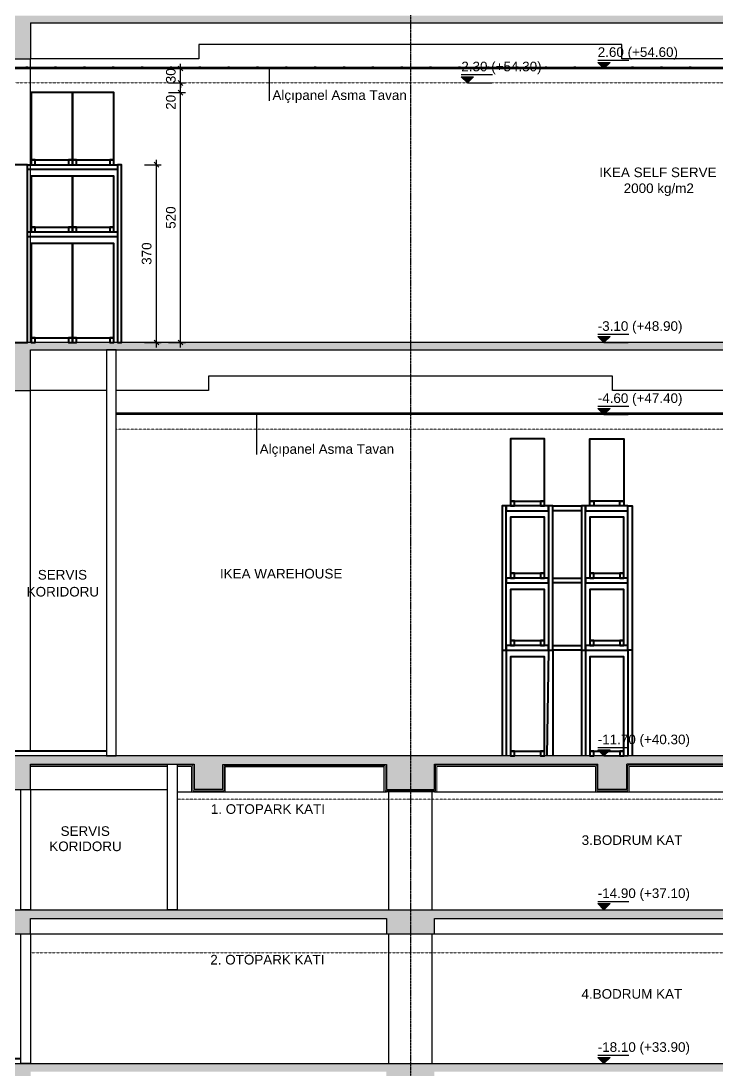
# Model space of a CAD drawing. Header units: centimetres. Extents: x -678439 to 71514, y -426864 to 8594.
# Drawn here: x 62546 to 63993, y 3387 to 5569 of the extents above; entities that cross this region are included whole.
import ezdxf

# ---------------------------------------------------------------- set-up
doc = ezdxf.new("R2010")
doc.units = ezdxf.units.CM
doc.header["$LTSCALE"] = 0.01
doc.header["$MEASUREMENT"] = 0
doc.header["$PDMODE"] = 3
for name, pattern in [('$0$CENTER', [50.8, 31.75, -6.35, 6.35, -6.35]), ('HIDDEN', [9.525, 6.35, -3.175]), ('K5LT_AXLED', [19.5, 15, -1.5, 1.5, -1.5])]:
    doc.linetypes.add(name, pattern=pattern)
doc.layers.get('0').update_dxf_attribs({"lineweight": 0})
doc.layers.get('DefPoints').update_dxf_attribs({"color": 200})
for name, color, linetype in [('$0$V-0_Axis', 8, '$0$CENTER'), ('AR-02', 152, 'Continuous'), ('METAL', 122, 'Continuous'), ('V-0_Dimension', 1, 'Continuous'), ('V-0_Elevation_015', 103, 'Continuous'), ('V-0_Hatch_Concrete', 252, 'Continuous'), ('V-0_Notation_Level_500', 2, 'Continuous'), ('V-0_Text_Tr', 7, 'Continuous'), ('V-2_Column', 160, 'Continuous'), ('V-2_Wall', 4, 'Continuous'), ('V-3_Ceiling_Suspended', 202, 'Continuous')]:
    doc.layers.add(name, color=color, linetype=linetype)
for name, color, linetype, lineweight in [('AG-Insulation_Heat_Rockwool', 95, 'BATTING', 13), ('AR-HIDDEN', 9, 'HIDDEN', 18), ('kaplama', 30, 'Continuous', 40), ('RACKING', 157, 'Continuous', 40)]:
    doc.layers.add(name, color=color, linetype=linetype, lineweight=lineweight)
doc.styles.add('VIVA_100', font='arial.ttf', dxfattribs={"height": 20})
doc.linetypes.add('BATTING', pattern='A,0.0001,-0.1,[134,ltypeshp.shx,S=0.1,R=0,X=-0.1,Y=0],-0.2,[134,ltypeshp.shx,S=0.1,R=180,X=0.1,Y=0],-0.1', length=0.4001)
doc.dimstyles.new('VIVA_100', dxfattribs={"dimscale": 10, "dimtxt": 25, "dimasz": 1, "dimexe": 1, "dimexo": 1, "dimgap": 1, "dimtad": 1, "dimdec": 0, "dimzin": 3, "dimdsep": 46, "dimtxsty": 'VIVA_100', "dimblk": 'OBLIQUE', "dimcen": 0, "dimdle": 1, "dimclrd": 256, "dimclre": 256, "dimclrt": 256, "dimadec": 1, "dimazin": 0, "dimtfac": 0.75, "dimtdec": 0, "dimtix": 1, "dimtmove": 2, "dimatfit": 2, "dimldrblk": 'DOT', "dimfxlon": 1, "dimfrac": 1, "dimtolj": 1, "dimtzin": 0, "dimlwd": -1, "dimlwe": -1, "dimarcsym": 0})

# ---------------------------------------------------------------- blocks, each defined once
blk = doc.blocks.new('_OBLIQUE')
at = {"color": 0, "linetype": 'ByBlock'}
blk.add_line((-0.5, -0.5), (0.5, 0.5), dxfattribs=at)
blk = doc.blocks.new('*D180')
at = {"layer": 'DefPoints', "color": 0, "transparency": 16777216}
for p in [(62755.4, 5270), (62827.4, 5270), (62755.4, 4900)]:
    blk.add_point(p, dxfattribs=at)
at = {"layer": 'V-0_Dimension', "transparency": 16777216}
for p, q in [((62802.4, 5270), (62837.4, 5270)), ((62827.4, 4890), (62827.4, 5280)), ((62802.4, 4900), (62837.4, 4900))]:
    blk.add_line(p, q, dxfattribs=at)
at = {"layer": 'V-0_Dimension', "transparency": 16777216, "xscale": 10, "yscale": 10, "zscale": 10}
for p, rotation in [((62827.4, 5270), 90), ((62827.4, 4900), 270)]:
    blk.add_blockref('_OBLIQUE', p, dxfattribs=dict(at, rotation=rotation))
at = {"layer": 'V-0_Dimension', "transparency": 16777216, "insert": (62807.2, 5085), "char_height": 20, "attachment_point": 5, "rotation": 90, "style": 'VIVA_100'}
blk.add_mtext('\\A1;370 ', dxfattribs=at)
blk = doc.blocks.new('_DOT')
blk.add_line((-0.5, 0), (-1, 0))
at = {"const_width": 0.5}
blk.add_lwpolyline([(-0.25, 0, 1), (0.25, 0, 1)], format="xyb", close=True, dxfattribs=at)
blk = doc.blocks.new('*D181')
at = {"layer": 'DefPoints', "color": 0, "transparency": 16777216}
for p in [(62688.9, 5420), (62877.6, 5420), (62712.8, 4900)]:
    blk.add_point(p, dxfattribs=at)
at = {"layer": 'V-0_Dimension', "transparency": 16777216}
for p, q in [((62852.6, 5420), (62887.6, 5420)), ((62877.6, 4890), (62877.6, 5430)), ((62852.6, 4900), (62887.6, 4900))]:
    blk.add_line(p, q, dxfattribs=at)
at = {"layer": 'V-0_Dimension', "transparency": 16777216, "xscale": 10, "yscale": 10, "zscale": 10}
for p, rotation in [((62877.6, 5420), 90), ((62877.6, 4900), 270)]:
    blk.add_blockref('_OBLIQUE', p, dxfattribs=dict(at, rotation=rotation))
at = {"layer": 'V-0_Dimension', "transparency": 16777216, "insert": (62857.4, 5160), "char_height": 20, "attachment_point": 5, "rotation": 90, "style": 'VIVA_100'}
blk.add_mtext('\\A1;520 ', dxfattribs=at)
blk = doc.blocks.new('RAF1')
at = {"layer": 'RACKING', "color": 7, "ltscale": 0.3}
for points in [[(-14.82, -1.064), (-14.11, -1.064), (-14.11, 0.336), (-14.82, 0.336)], [(-14.11, -1.064), (-13.4, -1.064), (-13.4, 0.336), (-14.11, 0.336)], [(-13.4, -1.064), (-12.69, -1.064), (-12.69, 0.336), (-13.4, 0.336)], [(-12.69, -1.064), (-11.98, -1.064), (-11.98, 0.336), (-12.69, 0.336)], [(-11.87, -1.064), (-11.16, -1.064), (-11.16, 0.336), (-11.87, 0.336)], [(-11.16, -1.064), (-10.45, -1.064), (-10.45, 0.336), (-11.16, 0.336)], [(-10.45, -1.064), (-9.74, -1.064), (-9.74, 0.336), (-10.45, 0.336)], [(-9.74, -1.064), (-9.03, -1.064), (-9.03, 0.336), (-9.74, 0.336)], [(-8.82, -1.064), (-8.11, -1.064), (-8.11, 0.336), (-8.82, 0.336)], [(-8.11, -1.064), (-7.4, -1.064), (-7.4, 0.336), (-8.11, 0.336)], [(-7.4, -1.064), (-6.69, -1.064), (-6.69, 0.336), (-7.4, 0.336)], [(-6.69, -1.064), (-5.98, -1.064), (-5.98, 0.336), (-6.69, 0.336)], [(-5.82, -1.064), (-5.11, -1.064), (-5.11, 0.336), (-5.82, 0.336)], [(-5.11, -1.064), (-4.4, -1.064), (-4.4, 0.336), (-5.11, 0.336)], [(-4.4, -1.064), (-3.69, -1.064), (-3.69, 0.336), (-4.4, 0.336)], [(-3.69, -1.064), (-2.98, -1.064), (-2.98, 0.336), (-3.69, 0.336)], [(-1.72, -1.064), (-0.86, -1.064), (-0.86, 0.336), (-1.72, 0.336)], [(-0.86, -1.064), (0, -1.064), (0, 0.336), (-0.86, 0.336)], [(-14.735, -1.064), (-14.82, -1.064), (-14.82, -1.164), (-14.735, -1.164)], [(-14.11, -1.064), (-14.195, -1.064), (-14.195, -1.164), (-14.11, -1.164)], [(-14.025, -1.064), (-14.11, -1.064), (-14.11, -1.164), (-14.025, -1.164)], [(-13.4, -1.064), (-13.485, -1.064), (-13.485, -1.164), (-13.4, -1.164)], [(-13.315, -1.064), (-13.4, -1.064), (-13.4, -1.164), (-13.315, -1.164)], [(-12.69, -1.064), (-12.775, -1.064), (-12.775, -1.164), (-12.69, -1.164)], [(-12.605, -1.064), (-12.69, -1.064), (-12.69, -1.164), (-12.605, -1.164)], [(-11.98, -1.064), (-12.065, -1.064), (-12.065, -1.164), (-11.98, -1.164)], [(-11.785, -1.064), (-11.87, -1.064), (-11.87, -1.164), (-11.785, -1.164)], [(-11.16, -1.064), (-11.245, -1.064), (-11.245, -1.164), (-11.16, -1.164)], [(-11.075, -1.064), (-11.16, -1.064), (-11.16, -1.164), (-11.075, -1.164)], [(-10.45, -1.064), (-10.535, -1.064), (-10.535, -1.164), (-10.45, -1.164)], [(-10.365, -1.064), (-10.45, -1.064), (-10.45, -1.164), (-10.365, -1.164)], [(-9.74, -1.064), (-9.825, -1.064), (-9.825, -1.164), (-9.74, -1.164)], [(-9.655, -1.064), (-9.74, -1.064), (-9.74, -1.164), (-9.655, -1.164)], [(-9.03, -1.064), (-9.115, -1.064), (-9.115, -1.164), (-9.03, -1.164)], [(-8.735, -1.064), (-8.82, -1.064), (-8.82, -1.164), (-8.735, -1.164)], [(-8.11, -1.064), (-8.195, -1.064), (-8.195, -1.164), (-8.11, -1.164)], [(-8.025, -1.064), (-8.11, -1.064), (-8.11, -1.164), (-8.025, -1.164)], [(-7.4, -1.064), (-7.485, -1.064), (-7.485, -1.164), (-7.4, -1.164)], [(-7.315, -1.064), (-7.4, -1.064), (-7.4, -1.164), (-7.315, -1.164)], [(-6.69, -1.064), (-6.775, -1.064), (-6.775, -1.164), (-6.69, -1.164)], [(-6.605, -1.064), (-6.69, -1.064), (-6.69, -1.164), (-6.605, -1.164)], [(-5.98, -1.064), (-6.065, -1.064), (-6.065, -1.164), (-5.98, -1.164)], [(-5.735, -1.064), (-5.82, -1.064), (-5.82, -1.164), (-5.735, -1.164)], [(-5.11, -1.064), (-5.195, -1.064), (-5.195, -1.164), (-5.11, -1.164)], [(-5.025, -1.064), (-5.11, -1.064), (-5.11, -1.164), (-5.025, -1.164)], [(-4.4, -1.064), (-4.485, -1.064), (-4.485, -1.164), (-4.4, -1.164)], [(-4.315, -1.064), (-4.4, -1.064), (-4.4, -1.164), (-4.315, -1.164)], [(-3.69, -1.064), (-3.775, -1.064), (-3.775, -1.164), (-3.69, -1.164)], [(-3.605, -1.064), (-3.69, -1.064), (-3.69, -1.164), (-3.605, -1.164)], [(-2.98, -1.064), (-3.065, -1.064), (-3.065, -1.164), (-2.98, -1.164)], [(-1.635, -1.064), (-1.72, -1.064), (-1.72, -1.164), (-1.635, -1.164)], [(-0.86, -1.064), (-0.945, -1.064), (-0.945, -1.164), (-0.86, -1.164)], [(-0.775, -1.064), (-0.86, -1.064), (-0.86, -1.164), (-0.775, -1.164)], [(0, -1.064), (-0.085, -1.064), (-0.085, -1.164), (0, -1.164)], [(-14.82, -2.464), (-14.11, -2.464), (-14.11, -1.4), (-14.82, -1.4)], [(-14.11, -2.464), (-13.4, -2.464), (-13.4, -1.4), (-14.11, -1.4)], [(-13.4, -2.464), (-12.69, -2.464), (-12.69, -1.4), (-13.4, -1.4)], [(-12.69, -2.464), (-11.98, -2.464), (-11.98, -1.4), (-12.69, -1.4)], [(-11.87, -2.464), (-11.16, -2.464), (-11.16, -1.4), (-11.87, -1.4)], [(-11.16, -2.464), (-10.45, -2.464), (-10.45, -1.4), (-11.16, -1.4)], [(-10.45, -2.464), (-9.74, -2.464), (-9.74, -1.4), (-10.45, -1.4)], [(-9.74, -2.464), (-9.03, -2.464), (-9.03, -1.4), (-9.74, -1.4)], [(-8.82, -2.464), (-8.11, -2.464), (-8.11, -1.4), (-8.82, -1.4)], [(-8.11, -2.464), (-7.4, -2.464), (-7.4, -1.4), (-8.11, -1.4)], [(-7.4, -2.464), (-6.69, -2.464), (-6.69, -1.4), (-7.4, -1.4)], [(-6.69, -2.464), (-5.98, -2.464), (-5.98, -1.4), (-6.69, -1.4)], [(-5.82, -2.464), (-5.11, -2.464), (-5.11, -1.4), (-5.82, -1.4)], [(-5.11, -2.464), (-4.4, -2.464), (-4.4, -1.4), (-5.11, -1.4)], [(-4.4, -2.464), (-3.69, -2.464), (-3.69, -1.4), (-4.4, -1.4)], [(-3.69, -2.464), (-2.98, -2.464), (-2.98, -1.4), (-3.69, -1.4)], [(-1.72, -2.464), (-0.86, -2.464), (-0.86, -1.4), (-1.72, -1.4)], [(-0.86, -2.464), (0, -2.464), (0, -1.4), (-0.86, -1.4)], [(-14.735, -2.464), (-14.82, -2.464), (-14.82, -2.564), (-14.735, -2.564)], [(-14.11, -2.464), (-14.195, -2.464), (-14.195, -2.564), (-14.11, -2.564)], [(-14.025, -2.464), (-14.11, -2.464), (-14.11, -2.564), (-14.025, -2.564)], [(-13.4, -2.464), (-13.485, -2.464), (-13.485, -2.564), (-13.4, -2.564)], [(-13.315, -2.464), (-13.4, -2.464), (-13.4, -2.564), (-13.315, -2.564)], [(-12.69, -2.464), (-12.775, -2.464), (-12.775, -2.564), (-12.69, -2.564)], [(-12.605, -2.464), (-12.69, -2.464), (-12.69, -2.564), (-12.605, -2.564)], [(-11.98, -2.464), (-12.065, -2.464), (-12.065, -2.564), (-11.98, -2.564)], [(-11.785, -2.464), (-11.87, -2.464), (-11.87, -2.564), (-11.785, -2.564)], [(-11.16, -2.464), (-11.245, -2.464), (-11.245, -2.564), (-11.16, -2.564)], [(-11.075, -2.464), (-11.16, -2.464), (-11.16, -2.564), (-11.075, -2.564)], [(-10.45, -2.464), (-10.535, -2.464), (-10.535, -2.564), (-10.45, -2.564)], [(-10.365, -2.464), (-10.45, -2.464), (-10.45, -2.564), (-10.365, -2.564)], [(-9.74, -2.464), (-9.825, -2.464), (-9.825, -2.564), (-9.74, -2.564)], [(-9.655, -2.464), (-9.74, -2.464), (-9.74, -2.564), (-9.655, -2.564)], [(-9.03, -2.464), (-9.115, -2.464), (-9.115, -2.564), (-9.03, -2.564)], [(-8.735, -2.464), (-8.82, -2.464), (-8.82, -2.564), (-8.735, -2.564)], [(-8.11, -2.464), (-8.195, -2.464), (-8.195, -2.564), (-8.11, -2.564)], [(-8.025, -2.464), (-8.11, -2.464), (-8.11, -2.564), (-8.025, -2.564)], [(-7.4, -2.464), (-7.485, -2.464), (-7.485, -2.564), (-7.4, -2.564)], [(-7.315, -2.464), (-7.4, -2.464), (-7.4, -2.564), (-7.315, -2.564)], [(-6.69, -2.464), (-6.775, -2.464), (-6.775, -2.564), (-6.69, -2.564)], [(-6.605, -2.464), (-6.69, -2.464), (-6.69, -2.564), (-6.605, -2.564)], [(-5.98, -2.464), (-6.065, -2.464), (-6.065, -2.564), (-5.98, -2.564)], [(-5.735, -2.464), (-5.82, -2.464), (-5.82, -2.564), (-5.735, -2.564)], [(-5.11, -2.464), (-5.195, -2.464), (-5.195, -2.564), (-5.11, -2.564)], [(-5.025, -2.464), (-5.11, -2.464), (-5.11, -2.564), (-5.025, -2.564)], [(-4.4, -2.464), (-4.485, -2.464), (-4.485, -2.564), (-4.4, -2.564)], [(-4.315, -2.464), (-4.4, -2.464), (-4.4, -2.564), (-4.315, -2.564)], [(-3.69, -2.464), (-3.775, -2.464), (-3.775, -2.564), (-3.69, -2.564)], [(-3.605, -2.464), (-3.69, -2.464), (-3.69, -2.564), (-3.605, -2.564)], [(-2.98, -2.464), (-3.065, -2.464), (-3.065, -2.564), (-2.98, -2.564)], [(-1.635, -2.464), (-1.72, -2.464), (-1.72, -2.564), (-1.635, -2.564)], [(-0.86, -2.464), (-0.945, -2.464), (-0.945, -2.564), (-0.86, -2.564)], [(-0.775, -2.464), (-0.86, -2.464), (-0.86, -2.564), (-0.775, -2.564)], [(0, -2.464), (-0.085, -2.464), (-0.085, -2.564), (0, -2.564)], [(-14.845, -4.764), (-12.715, -4.764), (-12.715, -2.8), (-14.845, -2.8)], [(-14.135, -4.764), (-13.425, -4.764), (-13.425, -2.8), (-14.135, -2.8)], [(-13.425, -4.764), (-12.715, -4.764), (-12.715, -2.8), (-13.425, -2.8)], [(-12.715, -4.764), (-12.005, -4.764), (-12.005, -2.8), (-12.715, -2.8)], [(-11.845, -4.764), (-9.715, -4.764), (-9.715, -2.8), (-11.845, -2.8)], [(-10.425, -4.764), (-9.715, -4.764), (-9.715, -2.8), (-10.425, -2.8)], [(-9.715, -4.764), (-9.005, -4.764), (-9.005, -2.8), (-9.715, -2.8)], [(-8.845, -4.764), (-6.715, -4.764), (-6.715, -2.8), (-8.845, -2.8)], [(-7.425, -4.764), (-6.715, -4.764), (-6.715, -2.8), (-7.425, -2.8)], [(-6.715, -4.764), (-6.005, -4.764), (-6.005, -2.8), (-6.715, -2.8)], [(-5.845, -4.764), (-3.715, -4.764), (-3.715, -2.8), (-5.845, -2.8)], [(-4.425, -4.764), (-3.715, -4.764), (-3.715, -2.8), (-4.425, -2.8)], [(-3.715, -4.764), (-3.005, -4.764), (-3.005, -2.8), (-3.715, -2.8)], [(-1.72, -4.764), (-0.86, -4.764), (-0.86, -2.8), (-1.72, -2.8)], [(-0.86, -4.764), (0, -4.764), (0, -2.8), (-0.86, -2.8)], [(-14.76, -4.764), (-14.845, -4.764), (-14.845, -4.864), (-14.76, -4.864)], [(-14.135, -4.764), (-14.22, -4.764), (-14.22, -4.864), (-14.135, -4.864)], [(-14.05, -4.764), (-14.135, -4.764), (-14.135, -4.864), (-14.05, -4.864)], [(-13.425, -4.764), (-13.51, -4.764), (-13.51, -4.864), (-13.425, -4.864)], [(-13.34, -4.764), (-13.425, -4.764), (-13.425, -4.864), (-13.34, -4.864)], [(-12.715, -4.764), (-12.8, -4.764), (-12.8, -4.864), (-12.715, -4.864)], [(-12.63, -4.764), (-12.715, -4.764), (-12.715, -4.864), (-12.63, -4.864)], [(-12.005, -4.764), (-12.09, -4.764), (-12.09, -4.864), (-12.005, -4.864)], [(-11.76, -4.764), (-11.845, -4.764), (-11.845, -4.864), (-11.76, -4.864)], [(-10.34, -4.764), (-10.425, -4.764), (-10.425, -4.864), (-10.34, -4.864)], [(-9.715, -4.764), (-9.8, -4.764), (-9.8, -4.864), (-9.715, -4.864)], [(-9.63, -4.764), (-9.715, -4.764), (-9.715, -4.864), (-9.63, -4.864)], [(-9.005, -4.764), (-9.09, -4.764), (-9.09, -4.864), (-9.005, -4.864)], [(-8.76, -4.764), (-8.845, -4.764), (-8.845, -4.864), (-8.76, -4.864)], [(-7.34, -4.764), (-7.425, -4.764), (-7.425, -4.864), (-7.34, -4.864)], [(-6.715, -4.764), (-6.8, -4.764), (-6.8, -4.864), (-6.715, -4.864)], [(-6.63, -4.764), (-6.715, -4.764), (-6.715, -4.864), (-6.63, -4.864)], [(-6.005, -4.764), (-6.09, -4.764), (-6.09, -4.864), (-6.005, -4.864)], [(-5.76, -4.764), (-5.845, -4.764), (-5.845, -4.864), (-5.76, -4.864)], [(-4.34, -4.764), (-4.425, -4.764), (-4.425, -4.864), (-4.34, -4.864)], [(-3.715, -4.764), (-3.8, -4.764), (-3.8, -4.864), (-3.715, -4.864)], [(-3.63, -4.764), (-3.715, -4.764), (-3.715, -4.864), (-3.63, -4.864)], [(-3.005, -4.764), (-3.09, -4.764), (-3.09, -4.864), (-3.005, -4.864)], [(-1.635, -4.764), (-1.72, -4.764), (-1.72, -4.864), (-1.635, -4.864)], [(-0.86, -4.764), (-0.945, -4.764), (-0.945, -4.864), (-0.86, -4.864)], [(-0.775, -4.764), (-0.86, -4.764), (-0.86, -4.864), (-0.775, -4.864)], [(0, -4.764), (-0.085, -4.764), (-0.085, -4.864), (0, -4.864)]]:
    blk.add_lwpolyline(points, close=True, dxfattribs=at)
at = {"layer": 'RACKING', "ltscale": 0.3}
for points in [[(-14.938, -4.864), (-14.853, -4.864), (-14.853, -1.164), (-14.938, -1.164)], [(-14.853, -1.164), (-11.98, -1.164), (-11.98, -1.264), (-14.853, -1.264)], [(-11.98, -4.864), (-11.895, -4.864), (-11.895, -1.164), (-11.98, -1.164)], [(-11.895, -1.164), (-8.98, -1.164), (-8.98, -1.264), (-11.895, -1.264)], [(-8.98, -4.864), (-8.895, -4.864), (-8.895, -1.164), (-8.98, -1.164)], [(-8.895, -1.164), (-5.98, -1.164), (-5.98, -1.264), (-8.895, -1.264)], [(-5.98, -4.864), (-5.895, -4.864), (-5.895, -1.164), (-5.98, -1.164)], [(-5.895, -1.164), (-2.98, -1.164), (-2.98, -1.264), (-5.895, -1.264)], [(-2.98, -4.864), (-1.795, -4.864), (-1.795, -1.164), (-2.98, -1.164)], [(-1.795, -1.164), (0.077, -1.164), (0.077, -1.264), (-1.795, -1.264)], [(0.077, -4.864), (0.162, -4.864), (0.162, -1.164), (0.077, -1.164)], [(-14.853, -2.564), (-11.98, -2.564), (-11.98, -2.664), (-14.853, -2.664)], [(-11.895, -2.564), (-8.98, -2.564), (-8.98, -2.664), (-11.895, -2.664)], [(-8.895, -2.564), (-5.98, -2.564), (-5.98, -2.664), (-8.895, -2.664)], [(-5.895, -2.564), (-2.98, -2.564), (-2.98, -2.664), (-5.895, -2.664)], [(-1.795, -2.564), (0.077, -2.564), (0.077, -2.664), (-1.795, -2.664)]]:
    blk.add_lwpolyline(points, close=True, dxfattribs=at)
blk = doc.blocks.new('RAF')
at = {"layer": 'RACKING', "ltscale": 0.3}
for p, q in [((-2.7, 2.2), (-2.7, 0)), ((-2.615, 2.2), (-2.615, 0)), ((-1.735, 2.2), (-1.773, 0)), ((-1.65, 2.2), (-1.65, 0)), ((-1.05, 2.2), (-1.05, 0)), ((-0.965, 2.2), (-0.965, 0)), ((-0.085, 2.2), (-0.085, 0)), ((0, 2.2), (0, 0))]:
    blk.add_line(p, q, dxfattribs=at)
at = {"layer": 'RACKING', "color": 7, "ltscale": 0.3}
for points in [[(-2.53, 5.3), (-1.82, 5.3), (-1.82, 6.6), (-2.53, 6.6)], [(-0.17, 5.3), (-0.88, 5.3), (-0.88, 6.6), (-0.17, 6.6)], [(-2.445, 5.3), (-2.53, 5.3), (-2.53, 5.2), (-2.445, 5.2)], [(-1.82, 5.3), (-1.905, 5.3), (-1.905, 5.2), (-1.82, 5.2)], [(-0.88, 5.3), (-0.795, 5.3), (-0.795, 5.2), (-0.88, 5.2)], [(-0.255, 5.3), (-0.17, 5.3), (-0.17, 5.2), (-0.255, 5.2)], [(-2.53, 3.8), (-1.82, 3.8), (-1.82, 4.964), (-2.53, 4.964)], [(-0.88, 3.8), (-0.17, 3.8), (-0.17, 4.964), (-0.88, 4.964)], [(-2.445, 3.8), (-2.53, 3.8), (-2.53, 3.7), (-2.445, 3.7)], [(-1.82, 3.8), (-1.905, 3.8), (-1.905, 3.7), (-1.82, 3.7)], [(-0.795, 3.8), (-0.88, 3.8), (-0.88, 3.7), (-0.795, 3.7)], [(-0.17, 3.8), (-0.255, 3.8), (-0.255, 3.7), (-0.17, 3.7)], [(-2.53, 2.4), (-1.82, 2.4), (-1.82, 3.464), (-2.53, 3.464)], [(-0.88, 2.4), (-0.17, 2.4), (-0.17, 3.464), (-0.88, 3.464)], [(-2.445, 2.4), (-2.53, 2.4), (-2.53, 2.3), (-2.445, 2.3)], [(-1.82, 2.4), (-1.905, 2.4), (-1.905, 2.3), (-1.82, 2.3)], [(-0.795, 2.4), (-0.88, 2.4), (-0.88, 2.3), (-0.795, 2.3)], [(-0.17, 2.4), (-0.255, 2.4), (-0.255, 2.3), (-0.17, 2.3)], [(-2.53, 0.1), (-1.82, 0.1), (-1.82, 2.064), (-2.53, 2.064)], [(-0.88, 0.1), (-0.17, 0.1), (-0.17, 2.064), (-0.88, 2.064)], [(-2.445, 0.1), (-2.53, 0.1), (-2.53, 0), (-2.445, 0)], [(-1.82, 0.1), (-1.905, 0.1), (-1.905, 0), (-1.82, 0)], [(-0.795, 0.1), (-0.88, 0.1), (-0.88, 0), (-0.795, 0)], [(-0.17, 0.1), (-0.255, 0.1), (-0.255, 0), (-0.17, 0)]]:
    blk.add_lwpolyline(points, close=True, dxfattribs=at)
at = {"layer": 'RACKING', "ltscale": 0.3}
for points in [[(-2.7, 2.2), (-2.615, 2.2), (-2.615, 5.2), (-2.7, 5.2)], [(-2.615, 5.1), (-1.735, 5.1), (-1.735, 5.2), (-2.615, 5.2)], [(-1.735, 2.2), (-1.65, 2.2), (-1.65, 5.2), (-1.735, 5.2)], [(-1.65, 5.2), (-1.05, 5.2), (-1.05, 5.1), (-1.65, 5.1)], [(-1.05, 2.2), (-0.965, 2.2), (-0.965, 5.2), (-1.05, 5.2)], [(-0.965, 5.1), (-0.085, 5.1), (-0.085, 5.2), (-0.965, 5.2)], [(-0.085, 5.2), (0, 5.2), (0, 2.2), (-0.085, 2.2)], [(-2.615, 3.6), (-1.735, 3.6), (-1.735, 3.7), (-2.615, 3.7)], [(-1.65, 3.7), (-1.05, 3.7), (-1.05, 3.6), (-1.65, 3.6)], [(-0.965, 3.6), (-0.085, 3.6), (-0.085, 3.7), (-0.965, 3.7)], [(-2.615, 2.2), (-1.735, 2.2), (-1.735, 2.3), (-2.615, 2.3)], [(-1.65, 2.3), (-1.05, 2.3), (-1.05, 2.2), (-1.65, 2.2)], [(-0.965, 2.2), (-0.085, 2.2), (-0.085, 2.3), (-0.965, 2.3)]]:
    blk.add_lwpolyline(points, close=True, dxfattribs=at)
blk = doc.blocks.new('*U287')
blk.add_hatch(color=256).paths.add_polyline_path([(12.8, 12.8), (-12.8, 12.8), (0, 0)])
for p, q in [((-12.8, 17.4), (52.2, 17.4)), ((0, 0), (50.4, 0))]:
    blk.add_line(p, q)
blk.add_lwpolyline([(0, 0), (-12.8, 12.8), (12.8, 12.8)], close=True)
at = {"style": 'VIVA_100'}
blk.add_attdef('%%P0.00', (-12.8, 24.3), '', height=20, dxfattribs=at)
blk = doc.blocks.new('kot-a-a')
at = {"layer": 'V-0_Notation_Level_500', "transparency": 33554687}
for p, values in [((8477.6, 5460), {'%%P0.00': '2.60 (+54.60)'}), ((8193.9, 5430), {'%%P0.00': '2.30 (+54.30)'}), ((8477.6, 4890), {'%%P0.00': '-3.10 (+48.90)'}), ((8477.6, 4740), {'%%P0.00': '-4.60 (+47.40)'}), ((8477.6, 4030), {'%%P0.00': '-11.70 (+40.30)'}), ((8477.6, 3710), {'%%P0.00': '-14.90 (+37.10)'}), ((8477.6, 3390), {'%%P0.00': '-18.10 (+33.90)'})]:
    blk.add_blockref('*U287', p, dxfattribs=at).add_auto_attribs(values)
blk = doc.blocks.new('*D266')
at = {"layer": 'DefPoints', "color": 0, "transparency": 16777216}
for p in [(62711.1, 5440), (62877.6, 5440), (62740.1, 5420)]:
    blk.add_point(p, dxfattribs=at)
at = {"layer": 'V-0_Dimension', "transparency": 16777216}
for p, q in [((62852.6, 5440), (62887.6, 5440)), ((62877.6, 5410), (62877.6, 5450)), ((62852.6, 5420), (62887.6, 5420))]:
    blk.add_line(p, q, dxfattribs=at)
at = {"layer": 'V-0_Dimension', "transparency": 16777216, "xscale": 10, "yscale": 10, "zscale": 10}
for p, rotation in [((62877.6, 5440), 90), ((62877.6, 5420), 270)]:
    blk.add_blockref('_OBLIQUE', p, dxfattribs=dict(at, rotation=rotation))
at = {"layer": 'V-0_Dimension', "transparency": 16777216, "insert": (62857.4, 5399.8), "char_height": 20, "attachment_point": 5, "rotation": 90, "style": 'VIVA_100'}
blk.add_mtext('\\A1;20 ', dxfattribs=at)
blk = doc.blocks.new('*D267')
at = {"layer": 'DefPoints', "color": 0, "transparency": 16777216}
for p in [(62711.1, 5470), (62877.6, 5470), (62711.1, 5440)]:
    blk.add_point(p, dxfattribs=at)
at = {"layer": 'V-0_Dimension', "transparency": 16777216}
for p, q in [((62877.6, 5470), (62877.6, 5480)), ((62852.6, 5470), (62887.6, 5470)), ((62877.6, 5440), (62877.6, 5470)), ((62852.6, 5440), (62887.6, 5440)), ((62877.6, 5440), (62877.6, 5430))]:
    blk.add_line(p, q, dxfattribs=at)
at = {"layer": 'V-0_Dimension', "transparency": 16777216, "xscale": 10, "yscale": 10, "zscale": 10}
for p, rotation in [((62877.6, 5470), 270), ((62877.6, 5440), 90)]:
    blk.add_blockref('_OBLIQUE', p, dxfattribs=dict(at, rotation=rotation))
at = {"layer": 'V-0_Dimension', "transparency": 16777216, "insert": (62857.4, 5455), "char_height": 20, "attachment_point": 5, "rotation": 90, "style": 'VIVA_100'}
blk.add_mtext('\\A1;30 ', dxfattribs=at)

msp = doc.modelspace()

# ---------------------------------------------------------------- hatches: boundary and pattern name
at = {"layer": 'V-0_Hatch_Concrete', "transparency": 33554534}
h = msp.add_hatch(color=256, dxfattribs=at)
h.dxf.hatch_style = 1
h.paths.add_polyline_path([(61195.7, 5565), (62465.7, 5565), (62465.7, 5490), (62515.7, 5490), (62565.7, 5490), (62565.7, 5565), (64145.7, 5565), (64145.7, 5490), (64245.7, 5490), (64245.7, 5565), (65825.7, 5565), (65825.7, 5490), (65925.7, 5490), (65925.7, 5565), (66665.7, 5565), (66665.7, 5490), (66765.7, 5490), (66765.7, 5568), (68345.7, 5568), (68345.7, 5490), (68445.7, 5490), (68445.7, 5568), (68625.7, 5568), (68625.7, 5490), (68675.7, 5490), (68675.7, 5645), (68655.7, 5645), (68655.7, 5580), (64145.7, 5580), (61095.7, 5580), (61095.7, 5490), (61195.7, 5490)])
h.paths.add_polyline_path([(61195.7, 5285), (59652.6, 5285), (59652.6, 5268), (60406.2, 5268), (60406.2, 5215), (60486.2, 5215), (60486.2, 5268), (60795.7, 5268), (60795.7, 5215), (60875.7, 5215), (60875.7, 5268), (61095.7, 5268), (61095.7, 5215), (61195.7, 5215)])
h.paths.add_polyline_path([(61195.7, 4640), (59652.6, 4640), (59652.6, 4620), (60406.2, 4620), (60406.2, 4570), (60486.2, 4570), (60486.2, 4620), (60795.7, 4620), (60795.7, 4570), (60875.7, 4570), (60875.7, 4620), (61095.7, 4620), (61095.7, 4570), (61195.7, 4570)])
h = msp.add_hatch(color=256, dxfattribs=at)
h.dxf.hatch_style = 1
h.paths.add_polyline_path([(65825.7, 4885), (64245.7, 4885), (64245.7, 4800), (64145.7, 4800), (64145.7, 4885), (62565.7, 4885), (62565.7, 4800), (62465.7, 4800), (62465.7, 4885), (61195.7, 4885), (61195.7, 4830), (61095.7, 4830), (61095.7, 4900), (68143.8, 4900), (68143.8, 4885), (66765.7, 4885), (66765.7, 4800), (66665.7, 4800), (66665.7, 4883), (65925.7, 4883), (65925.7, 4800), (65825.7, 4800)])
h = msp.add_hatch(color=256, dxfattribs=at)
h.dxf.hatch_style = 1
h.paths.add_polyline_path([(64245.7, 3702), (64995.7, 3702), (64995.7, 3670), (65075.7, 3670), (65075.7, 3702), (65825.7, 3702), (65825.7, 3670), (65925.7, 3670), (65925.7, 3702), (66665.7, 3702), (66665.7, 3670), (66765.7, 3670), (66765.7, 3702), (67515.7, 3702), (67515.7, 3670), (67595.7, 3670), (67595.7, 3702), (68345.7, 3702), (68345.7, 3670), (68445.7, 3670), (68445.7, 3703), (68682.7, 3703), (68682.7, 3670), (68722.7, 3670), (68722.7, 3720), (62465.7, 3720), (62465.7, 3670), (62565.7, 3670), (62565.7, 3702), (63305.7, 3702), (63305.7, 3670), (63405.7, 3670), (63405.7, 3702), (64145.7, 3702), (64145.7, 3670), (64245.7, 3670)])
h.paths.add_polyline_path([(64245.7, 4023), (64585.7, 4023), (64585.7, 3970), (64645.7, 3970), (64645.7, 4023), (64985.7, 4023), (64985.7, 3970), (65085.7, 3970), (65085.7, 4023), (65425.7, 4023), (65425.7, 3970), (65485.7, 3970), (65485.7, 4023), (65825.7, 4023), (65825.7, 3970), (65925.7, 3970), (65925.7, 4023), (66265.7, 4023), (66265.7, 3970), (66325.7, 3970), (66325.7, 4023), (66665.7, 4023), (66665.7, 3970), (66765.7, 3970), (66765.7, 4023), (67105.7, 4023), (67105.7, 3970), (67165.7, 3970), (67165.7, 4023), (67505.7, 4023), (67505.7, 3970), (67605.7, 3970), (67605.7, 4023), (67925.7, 4023), (67925.7, 3970), (67995.7, 3970), (67995.7, 4023), (68395.7, 4023), (68395.7, 3970), (68445.7, 3970), (68445.7, 4155), (69172.7, 4155), (69172.7, 4090), (69272.7, 4090), (69272.7, 4150), (69588.7, 4150), (69588.7, 4090), (69628.7, 4090), (69628.7, 4170), (69205.7, 4170), (68395.7, 4170), (68395.7, 4040), (59652.6, 4040), (59652.6, 4023), (60406.2, 4023), (60406.2, 3970), (60486.2, 3970), (60486.2, 4023), (60795.7, 4023), (60795.7, 3970), (60875.7, 3970), (60875.7, 4023), (61095.7, 4023), (61095.7, 3970), (61195.7, 3970), (61195.7, 4023), (61625.7, 4023), (61625.7, 3970), (61725.7, 3970), (61725.7, 4023), (62090.7, 4023), (62090.7, 3970), (62150.7, 3970), (62150.7, 4023), (62465.7, 4023), (62465.7, 3970), (62515.7, 3970), (62565.7, 3970), (62565.7, 4023), (62905.7, 4023), (62905.7, 3970), (62965.7, 3970), (62965.7, 4022), (63305.7, 4022), (63305.7, 3970), (63405.7, 3970), (63405.7, 4023), (63745.7, 4023), (63745.7, 3970), (63805.7, 3970), (63805.7, 4023), (64145.7, 4023), (64145.7, 3970), (64245.7, 3970)])
h = msp.add_hatch(color=256, dxfattribs=at)
h.dxf.hatch_style = 1
h.paths.add_polyline_path([(70181.2, 2287.1), (70141.2, 2287.1), (70141.2, 2120), (59652.6, 2120), (59652.6, 2000), (70181.2, 2000)])
h.paths.add_polyline_path([(69295.7, 2423), (70101.2, 2423), (70101.2, 2390), (70141.2, 2390), (70141.2, 2287.1), (70181.2, 2287.1), (70181.2, 2592), (70141.2, 2592), (70141.2, 2440), (62515.7, 2440), (59652.6, 2440), (59652.6, 2423), (60406.2, 2423), (60406.2, 2390), (60486.2, 2390), (60486.2, 2423), (60785.7, 2423), (60785.7, 2390), (60885.7, 2390), (60885.7, 2423), (61635.7, 2423), (61635.7, 2390), (61715.7, 2390), (61715.7, 2423), (62465.7, 2423), (62465.7, 2390), (62515.7, 2390), (62565.7, 2390), (62565.7, 2423), (63305.7, 2423), (63305.7, 2390), (63405.7, 2390), (63405.7, 2423), (64145.7, 2423), (64145.7, 2390), (64245.7, 2390), (64245.7, 2423), (64985.7, 2423), (64985.7, 2390), (65085.7, 2390), (65085.7, 2423), (65825.7, 2423), (65825.7, 2390), (65925.7, 2390), (65925.7, 2423), (66665.7, 2423), (66665.7, 2390), (66765.7, 2390), (66765.7, 2423), (67505.7, 2423), (67505.7, 2390), (67605.7, 2390), (67605.7, 2423), (68345.7, 2423), (68345.7, 2390), (68445.7, 2390), (68445.7, 2423), (69195.7, 2423), (69195.7, 2390), (69295.7, 2390)])
h.paths.add_polyline_path([(69295.7, 2743), (70101.2, 2743), (70101.2, 2710), (70141.2, 2710), (70141.2, 2592), (70181.2, 2592), (70181.2, 2906.7), (70141.2, 2906.7), (70141.2, 2760), (62515.7, 2760), (59652.6, 2760), (59652.6, 2743), (60406.2, 2743), (60406.2, 2710), (60486.2, 2710), (60486.2, 2743), (60785.7, 2743), (60785.7, 2710), (60885.7, 2710), (60885.7, 2743), (61195.7, 2743), (61635.7, 2743), (61635.7, 2710), (61715.7, 2710), (61715.7, 2743), (62465.7, 2743), (62465.7, 2710), (62515.7, 2710), (62565.7, 2710), (62565.7, 2743), (63305.7, 2743), (63305.7, 2710), (63405.7, 2710), (63405.7, 2743), (64145.7, 2743), (64145.7, 2710), (64245.7, 2710), (64245.7, 2743), (64985.7, 2743), (64985.7, 2710), (65085.7, 2710), (65085.7, 2743), (65825.7, 2743), (65825.7, 2710), (65925.7, 2710), (65925.7, 2743), (66665.7, 2743), (66665.7, 2710), (66765.7, 2710), (66765.7, 2743), (67505.7, 2743), (67505.7, 2710), (67605.7, 2710), (67605.7, 2743), (68345.7, 2743), (68345.7, 2710), (68445.7, 2710), (68445.7, 2743), (69195.7, 2743), (69195.7, 2710), (69295.7, 2710)])
h.paths.add_polyline_path([(69295.7, 3063), (70101.2, 3063), (70101.2, 3030), (70141.2, 3030), (70141.2, 2906.7), (70181.2, 2906.7), (70181.2, 3298.2), (70141.2, 3298.2), (70141.2, 3080), (62515.7, 3080), (59652.6, 3080), (59652.6, 3063), (60406.2, 3063), (60406.2, 3030), (60486.2, 3030), (60486.2, 3063), (60795.7, 3063), (60795.7, 3030), (60875.7, 3030), (60875.7, 3063), (61635.7, 3063), (61635.7, 3030), (61715.7, 3030), (61715.7, 3063), (62465.7, 3063), (62465.7, 3030), (62515.7, 3030), (62565.7, 3030), (62565.7, 3063), (63305.7, 3063), (63305.7, 3030), (63405.7, 3030), (63405.7, 3063), (64145.7, 3063), (64145.7, 3030), (64245.7, 3030), (64245.7, 3063), (64985.7, 3063), (64985.7, 3030), (65085.7, 3030), (65085.7, 3063), (65825.7, 3063), (65825.7, 3030), (65925.7, 3030), (65925.7, 3063), (66665.7, 3063), (66665.7, 3030), (66765.7, 3030), (66765.7, 3063), (67505.7, 3063), (67505.7, 3030), (67605.7, 3030), (67605.7, 3063), (68345.7, 3063), (68345.7, 3030), (68445.7, 3030), (68445.7, 3063), (69195.7, 3063), (69195.7, 3030), (69295.7, 3030)])
h.paths.add_polyline_path([(69295.7, 3383), (70101.2, 3383), (70101.2, 3350), (70141.2, 3350), (70141.2, 3298.2), (70181.2, 3298.2), (70181.2, 3917.7), (70141.2, 3917.7), (70141.2, 3720), (69172.7, 3720), (69172.7, 3670), (69262.7, 3670), (69262.7, 3703), (70101.2, 3703), (70101.2, 3670), (70141.2, 3670), (70141.2, 3400), (62515.7, 3400), (59652.6, 3400), (59652.6, 3383), (60406.2, 3383), (60406.2, 3350), (60486.2, 3350), (60486.2, 3383), (60795.7, 3383), (60795.7, 3350), (60875.7, 3350), (60875.7, 3383), (61635.7, 3383), (61635.7, 3350), (61715.7, 3350), (61715.7, 3383), (62465.7, 3383), (62465.7, 3350), (62515.7, 3350), (62565.7, 3350), (62565.7, 3383), (63305.7, 3383), (63305.7, 3350), (63405.7, 3350), (63405.7, 3383), (64145.7, 3383), (64145.7, 3350), (64245.7, 3350), (64245.7, 3383), (64985.7, 3383), (64985.7, 3350), (65085.7, 3350), (65085.7, 3383), (65825.7, 3383), (65825.7, 3350), (65925.7, 3350), (65925.7, 3383), (66665.7, 3383), (66665.7, 3350), (66765.7, 3350), (66765.7, 3383), (67505.7, 3383), (67505.7, 3350), (67605.7, 3350), (67605.7, 3383), (68345.7, 3383), (68345.7, 3350), (68445.7, 3350), (68445.7, 3383), (69195.7, 3383), (69195.7, 3350), (69295.7, 3350)])

# ---------------------------------------------------------------- linework, layer by layer
at = {"layer": '$0$V-0_Axis'}
msp.add_line((63355.7, 8337.5), (63355.7, 1410), dxfattribs=at)
at = {"layer": 'AG-Insulation_Heat_Rockwool', "ltscale": 0.6}
for points in [[(62565.7, 4020.5), (62850.7, 4020.5)], [(62870.7, 4020.5), (62903.2, 4020.5), (62903.2, 3967.5), (62968.2, 3967.5), (62968.2, 4019.5), (63303.2, 4019.5), (63303.2, 3967.5), (63408.2, 3967.5), (63408.2, 4020.5), (63743.2, 4020.5), (63743.2, 3967.5), (63808.2, 3967.5), (63808.2, 4020.5), (64143.2, 4020.5)]]:
    msp.add_lwpolyline(points, dxfattribs=at)
at = {"layer": 'AG-Insulation_Heat_Rockwool', "linetype": 'Continuous', "ltscale": 1.2}
for points in [[(62565.7, 4018), (62850.7, 4018)], [(62870.7, 4018), (62900.7, 4018), (62900.7, 3965), (62965.7, 3965)], [(64140.7, 4018), (63810.7, 4018), (63810.7, 3965), (63740.7, 3965), (63740.7, 4018), (63410.7, 4018), (63410.7, 3965), (63300.7, 3965), (63300.7, 4017), (62970.7, 4017), (62970.7, 3965)]]:
    msp.add_lwpolyline(points, dxfattribs=at)
at = {"layer": 'AR-02'}
for p, q in [((61195.7, 5473.2), (66741.7, 5473.2)), ((64263, 4753.2), (62743.7, 4753.2))]:
    msp.add_line(p, q, dxfattribs=at)
at = {"layer": 'AR-HIDDEN', "color": 1, "linetype": 'K5LT_AXLED', "transparency": 33554687}
msp.add_line((62743.7, 4720), (66667.7, 4720), dxfattribs=at)
for points in [[(61195.7, 5440), (66741.7, 5440)], [(62870.7, 3950), (68233.7, 3950)], [(62565.7, 3630), (68698.7, 3630)]]:
    msp.add_lwpolyline(points, dxfattribs=at)
at = {"layer": 'kaplama', "ltscale": 200, "transparency": 33554687}
for p, q in [((62723.7, 4050), (62455.7, 4050)), ((62545.7, 3410), (59652.6, 3410))]:
    msp.add_line(p, q, dxfattribs=at)
at = {"layer": 'METAL'}
for points in [[(62555.7, 5473.2), (62555.7, 5471.2), (62559.7, 5471.2), (62559.7, 5473.2)], [(62556, 5472.9), (62556, 5471.5), (62559.4, 5471.5), (62559.4, 5472.9)], [(62615.7, 5473.2), (62615.7, 5471.2), (62619.7, 5471.2), (62619.7, 5473.2)], [(62616, 5472.9), (62616, 5471.5), (62619.4, 5471.5), (62619.4, 5472.9)], [(62675.7, 5473.2), (62675.7, 5471.2), (62679.7, 5471.2), (62679.7, 5473.2)], [(62676, 5472.9), (62676, 5471.5), (62679.4, 5471.5), (62679.4, 5472.9)], [(62735.7, 5473.2), (62735.7, 5471.2), (62739.7, 5471.2), (62739.7, 5473.2)], [(62736, 5472.9), (62736, 5471.5), (62739.4, 5471.5), (62739.4, 5472.9)], [(62795.7, 5473.2), (62795.7, 5471.2), (62799.7, 5471.2), (62799.7, 5473.2)], [(62796, 5472.9), (62796, 5471.5), (62799.4, 5471.5), (62799.4, 5472.9)], [(62855.7, 5473.2), (62855.7, 5471.2), (62859.7, 5471.2), (62859.7, 5473.2)], [(62856, 5472.9), (62856, 5471.5), (62859.4, 5471.5), (62859.4, 5472.9)], [(62915.7, 5473.2), (62915.7, 5471.2), (62919.7, 5471.2), (62919.7, 5473.2)], [(62916, 5472.9), (62916, 5471.5), (62919.4, 5471.5), (62919.4, 5472.9)], [(62975.7, 5473.2), (62975.7, 5471.2), (62979.7, 5471.2), (62979.7, 5473.2)], [(62976, 5472.9), (62976, 5471.5), (62979.4, 5471.5), (62979.4, 5472.9)], [(63035.7, 5473.2), (63035.7, 5471.2), (63039.7, 5471.2), (63039.7, 5473.2)], [(63036, 5472.9), (63036, 5471.5), (63039.4, 5471.5), (63039.4, 5472.9)], [(63095.7, 5473.2), (63095.7, 5471.2), (63099.7, 5471.2), (63099.7, 5473.2)], [(63096, 5472.9), (63096, 5471.5), (63099.4, 5471.5), (63099.4, 5472.9)], [(63155.7, 5473.2), (63155.7, 5471.2), (63159.7, 5471.2), (63159.7, 5473.2)], [(63156, 5472.9), (63156, 5471.5), (63159.4, 5471.5), (63159.4, 5472.9)], [(63215.7, 5473.2), (63215.7, 5471.2), (63219.7, 5471.2), (63219.7, 5473.2)], [(63216, 5472.9), (63216, 5471.5), (63219.4, 5471.5), (63219.4, 5472.9)], [(63275.7, 5473.2), (63275.7, 5471.2), (63279.7, 5471.2), (63279.7, 5473.2)], [(63276, 5472.9), (63276, 5471.5), (63279.4, 5471.5), (63279.4, 5472.9)], [(63335.7, 5473.2), (63335.7, 5471.2), (63339.7, 5471.2), (63339.7, 5473.2)], [(63336, 5472.9), (63336, 5471.5), (63339.4, 5471.5), (63339.4, 5472.9)], [(63395.7, 5473.2), (63395.7, 5471.2), (63399.7, 5471.2), (63399.7, 5473.2)], [(63396, 5472.9), (63396, 5471.5), (63399.4, 5471.5), (63399.4, 5472.9)], [(63455.7, 5473.2), (63455.7, 5471.2), (63459.7, 5471.2), (63459.7, 5473.2)], [(63456, 5472.9), (63456, 5471.5), (63459.4, 5471.5), (63459.4, 5472.9)], [(63515.7, 5473.2), (63515.7, 5471.2), (63519.7, 5471.2), (63519.7, 5473.2)], [(63516, 5472.9), (63516, 5471.5), (63519.4, 5471.5), (63519.4, 5472.9)], [(63575.7, 5473.2), (63575.7, 5471.2), (63579.7, 5471.2), (63579.7, 5473.2)], [(63576, 5472.9), (63576, 5471.5), (63579.4, 5471.5), (63579.4, 5472.9)], [(63635.7, 5473.2), (63635.7, 5471.2), (63639.7, 5471.2), (63639.7, 5473.2)], [(63636, 5472.9), (63636, 5471.5), (63639.4, 5471.5), (63639.4, 5472.9)], [(63695.7, 5473.2), (63695.7, 5471.2), (63699.7, 5471.2), (63699.7, 5473.2)], [(63696, 5472.9), (63696, 5471.5), (63699.4, 5471.5), (63699.4, 5472.9)], [(63755.7, 5473.2), (63755.7, 5471.2), (63759.7, 5471.2), (63759.7, 5473.2)], [(63756, 5472.9), (63756, 5471.5), (63759.4, 5471.5), (63759.4, 5472.9)], [(63815.7, 5473.2), (63815.7, 5471.2), (63819.7, 5471.2), (63819.7, 5473.2)], [(63816, 5472.9), (63816, 5471.5), (63819.4, 5471.5), (63819.4, 5472.9)], [(63875.7, 5473.2), (63875.7, 5471.2), (63879.7, 5471.2), (63879.7, 5473.2)], [(63876, 5472.9), (63876, 5471.5), (63879.4, 5471.5), (63879.4, 5472.9)], [(63935.7, 5473.2), (63935.7, 5471.2), (63939.7, 5471.2), (63939.7, 5473.2)], [(63936, 5472.9), (63936, 5471.5), (63939.4, 5471.5), (63939.4, 5472.9)], [(62743.7, 4753.2), (62743.7, 4751.2), (62747.7, 4751.2), (62747.7, 4753.2)], [(62744, 4752.9), (62744, 4751.5), (62747.4, 4751.5), (62747.4, 4752.9)], [(62763, 4753.2), (62763, 4751.2), (62767, 4751.2), (62767, 4753.2)], [(62763.3, 4752.9), (62763.3, 4751.5), (62766.7, 4751.5), (62766.7, 4752.9)], [(62823, 4753.2), (62823, 4751.2), (62827, 4751.2), (62827, 4753.2)], [(62823.3, 4752.9), (62823.3, 4751.5), (62826.7, 4751.5), (62826.7, 4752.9)], [(62883, 4753.2), (62883, 4751.2), (62887, 4751.2), (62887, 4753.2)], [(62883.3, 4752.9), (62883.3, 4751.5), (62886.7, 4751.5), (62886.7, 4752.9)], [(62943, 4753.2), (62943, 4751.2), (62947, 4751.2), (62947, 4753.2)], [(62943.3, 4752.9), (62943.3, 4751.5), (62946.7, 4751.5), (62946.7, 4752.9)], [(63003, 4753.2), (63003, 4751.2), (63007, 4751.2), (63007, 4753.2)], [(63003.3, 4752.9), (63003.3, 4751.5), (63006.7, 4751.5), (63006.7, 4752.9)], [(63063, 4753.2), (63063, 4751.2), (63067, 4751.2), (63067, 4753.2)], [(63063.3, 4752.9), (63063.3, 4751.5), (63066.7, 4751.5), (63066.7, 4752.9)], [(63123, 4753.2), (63123, 4751.2), (63127, 4751.2), (63127, 4753.2)], [(63123.3, 4752.9), (63123.3, 4751.5), (63126.7, 4751.5), (63126.7, 4752.9)], [(63183, 4753.2), (63183, 4751.2), (63187, 4751.2), (63187, 4753.2)], [(63183.3, 4752.9), (63183.3, 4751.5), (63186.7, 4751.5), (63186.7, 4752.9)], [(63243, 4753.2), (63243, 4751.2), (63247, 4751.2), (63247, 4753.2)], [(63243.3, 4752.9), (63243.3, 4751.5), (63246.7, 4751.5), (63246.7, 4752.9)], [(63303, 4753.2), (63303, 4751.2), (63307, 4751.2), (63307, 4753.2)], [(63303.3, 4752.9), (63303.3, 4751.5), (63306.7, 4751.5), (63306.7, 4752.9)], [(63363, 4753.2), (63363, 4751.2), (63367, 4751.2), (63367, 4753.2)], [(63363.3, 4752.9), (63363.3, 4751.5), (63366.7, 4751.5), (63366.7, 4752.9)], [(63423, 4753.2), (63423, 4751.2), (63427, 4751.2), (63427, 4753.2)], [(63423.3, 4752.9), (63423.3, 4751.5), (63426.7, 4751.5), (63426.7, 4752.9)], [(63483, 4753.2), (63483, 4751.2), (63487, 4751.2), (63487, 4753.2)], [(63483.3, 4752.9), (63483.3, 4751.5), (63486.7, 4751.5), (63486.7, 4752.9)], [(63543, 4753.2), (63543, 4751.2), (63547, 4751.2), (63547, 4753.2)], [(63543.3, 4752.9), (63543.3, 4751.5), (63546.7, 4751.5), (63546.7, 4752.9)], [(63603, 4753.2), (63603, 4751.2), (63607, 4751.2), (63607, 4753.2)], [(63603.3, 4752.9), (63603.3, 4751.5), (63606.7, 4751.5), (63606.7, 4752.9)], [(63663, 4753.2), (63663, 4751.2), (63667, 4751.2), (63667, 4753.2)], [(63663.3, 4752.9), (63663.3, 4751.5), (63666.7, 4751.5), (63666.7, 4752.9)], [(63723, 4753.2), (63723, 4751.2), (63727, 4751.2), (63727, 4753.2)], [(63723.3, 4752.9), (63723.3, 4751.5), (63726.7, 4751.5), (63726.7, 4752.9)], [(63783, 4753.2), (63783, 4751.2), (63787, 4751.2), (63787, 4753.2)], [(63783.3, 4752.9), (63783.3, 4751.5), (63786.7, 4751.5), (63786.7, 4752.9)], [(63843, 4753.2), (63843, 4751.2), (63847, 4751.2), (63847, 4753.2)], [(63843.3, 4752.9), (63843.3, 4751.5), (63846.7, 4751.5), (63846.7, 4752.9)], [(63903, 4753.2), (63903, 4751.2), (63907, 4751.2), (63907, 4753.2)], [(63903.3, 4752.9), (63903.3, 4751.5), (63906.7, 4751.5), (63906.7, 4752.9)], [(63963, 4753.2), (63963, 4751.2), (63967, 4751.2), (63967, 4753.2)], [(63963.3, 4752.9), (63963.3, 4751.5), (63966.7, 4751.5), (63966.7, 4752.9)]]:
    msp.add_lwpolyline(points, close=True, dxfattribs=at)
at = {"layer": 'V-0_Elevation_015', "ltscale": 0.3}
for p, q in [((62565.7, 4900), (62565.7, 5490)), ((62565.7, 4050), (62565.7, 4800)), ((62565.7, 3970), (62850.7, 3970)), ((62870.7, 3965), (63305.7, 3965)), ((63310.7, 3720), (63310.7, 3965)), ((63400.7, 3720), (63400.7, 3965)), ((63405.7, 3965), (64145.7, 3965)), ((62565.7, 3670), (63305.7, 3670)), ((63310.7, 3400), (63310.7, 3670)), ((63400.7, 3400), (63400.7, 3670)), ((63405.7, 3670), (64145.7, 3670))]:
    msp.add_line(p, q, dxfattribs=at)
for points in [[(64145.7, 5490), (63795.7, 5490), (63795.7, 5520), (62915.7, 5520), (62915.7, 5490), (62565.7, 5490)], [(64145.7, 4800), (63775.7, 4800), (63775.7, 4830), (62935.7, 4830), (62935.7, 4800), (62743.7, 4800)], [(62723.7, 4800), (62565.7, 4800)]]:
    msp.add_lwpolyline(points, dxfattribs=at)
at = {"layer": 'V-0_Text_Tr'}
for p, q in [((63062.6, 5403.1), (63062.6, 5473.2)), ((63036, 4666.8), (63036, 4750))]:
    msp.add_line(p, q, dxfattribs=at)
at = {"layer": 'V-2_Column', "ltscale": 200, "transparency": 33554687}
for p, q in [((62565.7, 5565), (62565.7, 5490)), ((68395.7, 4040), (59652.6, 4040)), ((62965.7, 3970), (62965.7, 4022)), ((62965.7, 4022), (63305.7, 4022)), ((63405.7, 4023), (63745.7, 4023)), ((63745.7, 3970), (63745.7, 4023)), ((63805.7, 3970), (63805.7, 4023)), ((64145.7, 4023), (63805.7, 4023)), ((63805.7, 3970), (63745.7, 3970)), ((62465.7, 3720), (68722.7, 3720))]:
    msp.add_line(p, q, dxfattribs=at)
for points in [[(62465.7, 5565), (62465.7, 5490), (62565.7, 5490)], [(62565.7, 5565), (64145.7, 5565)], [(68675.7, 4900), (61095.7, 4900), (61095.7, 4830), (61195.7, 4830), (61195.7, 4885), (62465.7, 4885)], [(62465.7, 4880), (62465.7, 4800), (62565.7, 4800), (62565.7, 4885), (64145.7, 4885), (64145.7, 4800), (64245.7, 4800), (64245.7, 4885), (65825.7, 4885), (65825.7, 4800), (65925.7, 4800), (65925.7, 4883), (66665.7, 4883), (66665.7, 4800), (66765.7, 4800)], [(62465.7, 4020), (62465.7, 3970), (62565.7, 3970), (62565.7, 4023), (62905.7, 4023), (62905.7, 3970)], [(63305.7, 4022), (63305.7, 3970), (63405.7, 3970), (63405.7, 4023)], [(62965.7, 3970), (62905.7, 3970)], [(62465.7, 3720), (62465.7, 3670), (62565.7, 3670), (62565.7, 3702)], [(62565.7, 3702), (63305.7, 3702)], [(63305.7, 3702), (63305.7, 3670), (63405.7, 3670), (63405.7, 3702)], [(63405.7, 3702), (64145.7, 3702)], [(62515.7, 3400), (70141.2, 3400)]]:
    msp.add_lwpolyline(points, dxfattribs=at)
at = {"layer": 'V-2_Wall'}
msp.add_lwpolyline([(62743.7, 4885), (62723.7, 4885), (62723.7, 4040), (62743.7, 4040)], close=True, dxfattribs=at)
at = {"layer": 'V-2_Wall', "ltscale": 0.3, "transparency": 33554687}
for points in [[(62850.7, 4023), (62870.7, 4023), (62870.7, 3720), (62850.7, 3720)], [(62545.7, 3970), (62565.7, 3970), (62565.7, 3720), (62545.7, 3720)], [(62545.7, 3670), (62565.7, 3670), (62565.7, 3400), (62545.7, 3400)]]:
    msp.add_lwpolyline(points, close=True, dxfattribs=at)
at = {"layer": 'V-3_Ceiling_Suspended'}
for p, q in [((61195.7, 5471.2), (66741.7, 5471.2)), ((61195.7, 5470), (66741.7, 5470)), ((64267, 4751.2), (62743.7, 4751.2)), ((64265.7, 4750), (62743.7, 4750))]:
    msp.add_line(p, q, dxfattribs=at)

# ---------------------------------------------------------------- block references
at = {"layer": 'RACKING', "xscale": 100, "yscale": 100, "zscale": 100}
for name, p in [('RAF1', (62738.9, 5386.4)), ('RAF', (63816.7, 4040))]:
    msp.add_blockref(name, p, dxfattribs=at)
at = {"layer": 'V-0_Notation_Level_500'}
msp.add_blockref('kot-a-a', (55280.5, 10), dxfattribs=at)

# ---------------------------------------------------------------- texts
at = {"layer": 'V-0_Text_Tr', "style": 'VIVA_100'}
for s, p in [('Alçıpanel Asma Tavan', (63068.7, 5404.7)), ('IKEA SELF SERVE', (63748.6, 5244.1)), ('2000 kg/m2', (63799.3, 5211)), ('Alçıpanel Asma Tavan', (63042.2, 4668.5)), ('SERVIS ', (62580.7, 4406.9)), ('KORIDORU', (62557.6, 4371.6)), ('SERVIS ', (62628.1, 3873.6)), ('KORIDORU', (62604.6, 3841.9))]:
    msp.add_text(s, height=20, dxfattribs=at).set_placement(p)
at = {"layer": 'V-0_Text_Tr', "char_height": 20, "attachment_point": 1, "rotation": 0.009, "style": 'VIVA_100'}
for s, insert in [('\\pi81.878,l80,t221.88;IKEA WAREHOUSE', (62797.7, 4429.1)), ('\\pi91.134,l80,t231.13;1. OTOPARK KATI', (62769.4, 3939.4)), ('\\pi103.21,l80,t243.21;3.BODRUM KAT', (63528.7, 3874.8)), ('\\pi90.022,l80,t230.02;2. OTOPARK KATI', (62769.4, 3626)), ('\\pi102.8,l80,t242.8;4.BODRUM KAT', (63528.7, 3554.8))]:
    msp.add_mtext_dynamic_manual_height_columns(s, width=554.26, gutter_width=1000, heights=[240.4], dxfattribs=dict(at, insert=insert))

# ---------------------------------------------------------------- dimensions: what is measured, and where the dimension line sits
at = {"layer": 'V-0_Dimension'}
for base, p1, p2, picture, middle in [((62877.6, 5470), (62711.1, 5440), (62711.1, 5470), '*D267', (62857.4, 5455)), ((62877.6, 5420), (62712.8, 4900), (62688.9, 5420), '*D181', (62857.4, 5160)), ((62827.4, 5270), (62755.4, 4900), (62755.4, 5270), '*D180', (62807.2, 5085))]:
    dim = msp.add_linear_dim(base=base, p1=p1, p2=p2, angle=90, dimstyle='VIVA_100', override={"dimpost": ' '}, dxfattribs=at)
    dim.commit()
    dim.dimension.update_dxf_attribs({"geometry": picture, "text_midpoint": middle})
dim = msp.add_linear_dim(base=(62877.6, 5440), p1=(62740.1, 5420), p2=(62711.1, 5440), angle=90, dimstyle='VIVA_100', override={"dimpost": ' '}, dxfattribs=at)
dim.commit()
dim.dimension.update_dxf_attribs({"geometry": '*D266', "text_midpoint": (62857.4, 5399.8), "dimtype": 160})

doc.saveas('drawing.dxf')
